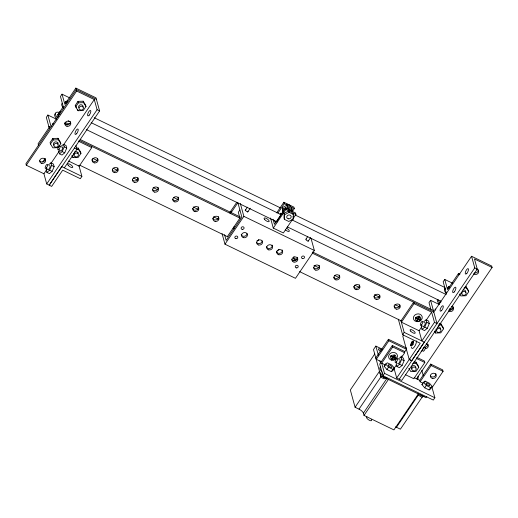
<?xml version="1.0" encoding="UTF-8"?>
<svg xmlns="http://www.w3.org/2000/svg" width="518" height="518" viewBox="0 0 518 518"><rect width="100%" height="100%" fill="white"/><g stroke="black" fill="none" stroke-linecap="round" stroke-linejoin="round"><path stroke-width="0.78" d="M282.375 212.076L282.556 207.511L287.127 205.076L288.325 209.434L292.715 211.558L291.511 207.2L291.453 208.722M282.809 212.768L282.957 208.968L287.529 206.527L291.912 208.65M283.301 211.94L282.556 207.511M293.512 214.465L289.128 212.341L288.727 210.884L284.162 213.325L283.981 217.884L284.376 219.341L288.766 221.464L293.33 219.023L293.512 214.465L293.117 213.008L293.052 214.53M284.376 219.341L284.557 214.776L284.162 213.325M292.994 216.051L293.33 219.023M49.197 126.489L49.514 128.153M46.756 168.499L46.18 169.859L46.879 172.39L49.398 173.608L52.117 171.374L54.144 166.608L53.445 164.083L50.932 162.859L48.206 165.093M46.879 172.39L49.598 170.157L51.625 165.391L50.932 162.859M59.35 149.942L58.774 151.308L59.466 153.84L61.985 155.057L64.711 152.823L66.738 148.057L66.039 145.526L63.52 144.308L60.794 146.542M59.466 153.84L62.192 151.606L64.219 146.84L63.52 144.308M396.73 362.574L396.147 363.934L396.846 366.466L399.365 367.689L402.091 365.455L404.111 360.69L403.418 358.158L400.9 356.934L398.174 359.168M396.846 366.466L399.572 364.232L401.599 359.466L400.9 356.934M421.911 325.466L421.328 326.826L422.028 329.357L424.546 330.575L427.272 328.341L429.299 323.575L428.6 321.043L426.081 319.826L423.355 322.06M422.028 329.357L424.754 327.123L426.78 322.358L426.081 319.826M423.679 347.151L422.235 350.556L421.14 351.45M230.51 212.121L230.691 211.745A2.59 2.234 -15.4 0 1 231.119 211.26M420.325 318.933L420.156 320.202L418.22 319.263L418.02 318.538L419.956 319.476M56.514 119.224L47.883 115.048L46.309 117.366L49.106 127.532L38.092 143.771L38.494 145.221M69.956 97.999L62.043 94.172L60.47 96.49L63.675 108.113M57.77 114.795L63.202 106.779M96.406 99.307L76.263 89.556L25.9 163.779L26.301 165.229L43.926 173.763L46.724 183.935L49.242 185.153L99.605 110.93L96.005 97.857L75.861 88.105L64.847 104.338L62.043 94.172M26.301 165.229L76.664 91.013L75.861 88.105M52.81 138.487L50.071 142.528L50.466 143.978L52.894 147.844L58.068 147.662L60.807 143.615L60.412 142.165L57.984 138.306L52.81 138.487L53.212 139.938L50.466 143.978M75.252 105.419L77.991 101.379L83.165 101.198L85.593 105.057L85.988 106.507L83.249 110.548L78.076 110.729L75.647 106.87L75.252 105.419L76.463 107.349M75.647 106.87L78.393 102.829L77.991 101.379M42.767 161.933L45.014 158.618M43.926 173.763L47.099 169.082M50.732 163.733L59.35 151.029M63.436 145.014L94.289 99.54L76.664 91.013M46.724 183.935L97.093 109.712L94.289 99.54M64.355 167.819L76.942 149.262L75.945 145.629M76.645 148.109L78.121 148.057L80.549 151.916L80.95 153.367L78.212 157.407L73.038 157.595L71.827 155.659M91.369 146.173L91.764 147.624L79.176 166.181L68.603 161.059M81.902 176.373L80.329 178.697L62.704 170.163L51.683 186.396L49.171 185.179L61.759 166.621L81.902 176.373L78.911 165.527M229.616 212.833L236.81 202.227M230.691 213.293L237.885 202.687L241.887 217.217L226.152 240.41L224.553 234.602M239.886 209.952L238.312 212.276L239.918 218.084L227.324 236.642M245.15 210.47L247.377 207.194M311.02 238.351L314.361 250.479L295.474 278.315L224.98 244.185L243.861 216.349L240.313 203.464M247.61 212.134L250.259 208.23M276.677 212.872L283.87 202.266L293.939 207.142L294.341 208.592L292.541 211.247M277.972 212.995L284.272 203.716L283.87 202.266M280.044 214.484L280.905 213.222L282.329 213.915M270.506 218.013L273.277 228.088L283.352 232.964L295.94 214.407L295.545 212.956L285.47 208.081L274.456 224.313L273.051 219.231M276.586 221.633L280.873 215.307M273.277 228.088L285.871 209.531L285.47 208.081M306.008 239.089L307.802 236.448M308.035 241.388L310.612 237.594M382.336 349.236L375.861 346.102L373.497 349.579L380.704 375.731L426.023 397.675L426.813 396.516M374.721 354.027L350.33 389.976L355.083 407.239L359.013 409.142A4.494 1.586 34.2 0 1 363.39 413.15L364.012 415.417L393.926 429.895L418.317 393.945M406.442 348.005L388.461 339.296L375.867 357.854L376.269 359.304L381.203 361.693M376.269 359.304L388.863 340.753L388.461 339.296M401.45 322.196L414.044 303.639L413.642 302.188L401.049 320.746L401.45 322.196L419.075 330.73L421.879 340.902L434.466 322.345L431.669 312.173L414.044 303.639M401.159 357.944L404.681 352.752L404.28 351.301L392.32 345.512L379.733 364.063L382.931 375.686L433.288 400.064L434.861 397.746L432.064 387.574L443.078 371.341L442.676 369.884L430.717 364.096L419.703 380.335L420.104 381.785L422.915 383.152M434.861 397.746L384.505 373.368L381.708 363.196L392.722 346.963L392.32 345.512M416.556 378.807L492.1 267.476L474.475 258.948L477.279 269.114L401.735 380.445L396.697 378.01L420.227 343.246L402.603 334.712L404.176 332.394L400.977 320.771M403.69 334.932L402.81 336.234L409.214 359.479L411.726 360.696L424.32 342.145L404.176 332.394M355.083 407.239L379.48 371.289M384.155 366.284L385.729 363.966L387.322 362.833L391.705 364.957L394.502 368.214L392.929 370.532L391.343 371.665L386.952 369.541L384.155 366.284L385.217 365.533M439.219 304.493L430.581 300.317L429.008 302.635L430.808 309.175M452.661 283.275L444.748 279.442L443.175 281.76L446.374 293.382M418.22 319.263L417.009 321.05L416.219 320.04L416.42 320.765L419.599 316.213L419.8 316.938L418.589 318.725L420.525 319.658M392.65 356.818L392.851 357.543L391.64 359.33L391.44 358.598M393.22 356.999L394.431 355.219M393.44 357.828L392.23 359.615L392.029 358.883L393.24 357.103L393.44 357.828L395.376 358.767L395.396 357.789M394.412 355.367L393.602 356.559L393.803 357.284L395.014 355.503L394.813 354.778M380.704 375.731L382.672 372.837M359.013 409.142L381.144 376.521M386.952 369.541L388.526 367.217L385.729 363.966M382.931 375.686L384.505 373.368M391.343 371.665L392.916 369.34L394.502 368.214M401.087 357.239L401.987 355.911M404.234 352.596L406.488 349.287L388.863 340.753M419.075 330.73L421.775 326.754M426.269 320.124L431.669 312.173M363.39 413.15L386.881 378.529M393.667 368.991L396.309 365.093M460.003 274.074L458.566 273.374L447.552 289.614L444.748 279.442M410.709 345.364L411.92 343.583L411.616 342.463L412.872 343.071M413.5 341.252L412.289 343.039L411.978 341.919M410.806 345.707L412.017 343.92L413.273 344.528M413.591 341.595L412.38 343.376L412.691 344.496M433.56 312.276L471.555 256.274L491.699 266.025L492.1 267.476M364.012 415.417L388.409 379.461M399.216 379.228L474.76 267.897L471.555 256.274M439.225 323.556L440.701 323.504L443.13 327.363L443.531 328.82L440.792 332.86L435.619 333.042L434.408 331.112M468.712 291.705L466.284 287.846L465.883 286.396L468.311 290.255L468.712 291.705L465.973 295.746L460.8 295.927L459.589 293.997M413.707 362.147L415.922 362.069L418.35 365.928L418.751 367.379L416.006 371.419L410.839 371.6L408.812 368.389M416.809 357.362L424.423 361.052L424.825 362.503L413.811 378.736L405.497 374.715M420.104 381.785L431.118 365.553L430.717 364.096M421.924 384.57L423.497 382.252L425.09 381.118L429.474 383.242L432.271 386.499L430.698 388.817L429.105 389.944L424.721 387.82L421.924 384.57L422.986 383.812M424.3 382.278L425.09 381.118M395.519 426.877A4.494 1.586 34.2 0 1 396.477 427.279L418.609 394.658M424.721 387.82L426.295 385.502L423.497 382.252M422.539 396.555L400.401 429.176L396.477 427.279M429.105 389.944L430.685 387.626L432.271 386.499M65.255 102.648L66.375 101.366A2.59 0.913 34.2 0 1 67.664 101.224M447.96 287.924L449.074 286.642A2.59 0.913 34.2 0 1 449.877 286.37M283.359 210.418L284.667 209.719M285.968 209.026L287.924 207.977L292.314 210.101M284.557 214.776L289.128 212.341M292.385 260.852L296.853 259.654M78.393 102.829L83.56 102.648L85.988 106.507M53.212 139.938L58.379 139.756L60.807 143.615M76.308 149.585L78.522 149.508L80.95 153.367M464.07 287.924L466.284 287.846M438.15 325.064L441.103 324.961L443.531 328.82M412.626 363.649L416.323 363.519L418.751 367.379M474.76 267.897L477.279 269.114M97.093 109.712L99.605 110.93M284.272 203.716L294.341 208.592M285.871 209.531L295.94 214.407M94.244 117.748L280.503 207.919M295.053 214.964L444.93 287.522M91.187 122.688L281.086 214.62M291.997 219.904L446.244 294.574M68.279 120.836L70.461 121.898M86.467 129.642L277.091 221.931M287.276 226.858L440.792 301.178M243.861 216.349L314.361 250.479M80.29 139.549L240.456 217.087M312.529 251.981L433.385 310.489M79.137 140.248L240.125 218.188M312.205 253.082L433.786 311.94M78.373 141.142L91.764 147.624M74.424 148.044L76.942 149.262M434.466 322.345L436.985 323.562L430.581 300.317M92.677 158.301L97.047 160.418M113.066 168.169L117.431 170.286M133.45 178.037L137.814 180.154M153.108 187.555L157.472 189.672M173.491 197.423L177.862 199.54M193.149 206.941L198.245 209.408M213.533 216.809L218.628 219.276M313.999 265.449L319.094 267.916M334.388 275.317L338.753 277.428M354.772 285.185L359.142 287.296M374.43 294.703L379.526 297.17M394.813 304.571L399.909 307.038M64.219 146.84L66.738 148.057M426.78 322.358L429.299 323.575M416.064 317.502L418 318.44L417.799 317.715M415.494 317.314L417.43 318.253L417.631 318.978L415.695 318.039M62.192 151.606L64.711 152.823M424.754 327.123L427.272 328.341M79.746 165.197L227.538 236.745M299.611 271.633L401.534 320.979M51.625 165.391L54.144 166.608M49.598 170.157L52.117 171.374M392.722 346.963L404.681 352.752M416.517 358.482L424.825 362.503M431.118 365.553L443.078 371.341M409.285 359.453L411.804 360.677M401.599 359.466L404.111 360.69M390.714 355.879L395.746 358.223L395.545 357.498M390.915 356.604L392.851 357.543M399.572 364.232L402.091 365.455M414.109 377.622L419.703 380.335M381.708 363.196L385.224 364.899M388.526 367.217L392.916 369.34M426.295 385.502L430.685 387.626M273.899 220.254L275.764 222.423M449.087 286.927L449.255 287.289M66.382 101.657L66.55 102.02A2.59 0.913 34.2 0 0 66.854 102.428M458.566 273.374L458.967 274.831M440.701 323.504L441.103 324.961M435.217 331.585L435.619 333.042M419.01 315.928L419.211 316.653M418.389 317.994L418.589 318.725M421.814 370.351L423.297 375.731M412.017 343.92L412.322 345.04M415.922 362.069L416.323 363.519M398.336 319.211L402.603 334.712M391.084 355.335L391.278 356.067M393.894 367.838L396.697 378.01M375.861 346.102L378.405 355.335M379.888 360.716L380.523 363.027M280.905 213.222L281.306 214.672M233.618 227.363L234.019 228.814M222.054 233.573L224.98 244.185M83.165 101.198L83.56 102.648M77.681 109.279L78.076 110.729M78.121 148.057L78.522 149.508M72.637 156.138L73.038 157.595M57.984 138.306L58.379 139.756M47.883 115.048L51.081 126.67M422.72 396.587L422.733 396.736A2.7 0.952 34.2 0 1 421.38 396.885L420.208 396.315A2.7 0.952 34.2 0 1 418.343 394.612L418.162 393.939M476.599 269.328A2.998 2.59 -15.4 0 1 478.25 273.096A2.998 2.59 -15.4 0 1 473.562 273.808M478.224 269.651A2.998 2.59 -15.4 0 1 474.462 272.986M452.771 306.138A2.998 2.59 -15.4 0 1 452.441 309.052A2.998 2.59 -15.4 0 1 449.281 310.094M451.418 306.436A2.998 2.59 -15.4 0 1 453.069 310.211A2.998 2.59 -15.4 0 1 448.381 310.917M427.939 344.541A2.998 2.59 -15.4 0 1 424.864 347.267M426.236 343.544A2.998 2.59 -15.4 0 1 428.295 346.341A2.998 2.59 -15.4 0 1 425.265 348.718M463.04 290.015A2.247 1.942 -15.4 0 1 465.669 292.32M461.914 293.33A2.247 1.942 -15.4 0 1 461.37 292.469M78.853 107.738A2.247 1.942 -15.4 0 1 80.607 104.753A2.247 1.942 -15.4 0 1 82.951 107.122M70.416 122.164A2.998 2.59 -15.4 0 1 67.735 124.851A2.998 2.59 -15.4 0 1 64.556 123.044M58.1 142.851A2.998 2.59 -15.4 0 1 57.776 143.492M45.157 158.599A2.998 2.59 -15.4 0 1 43.305 161.758A2.998 2.59 -15.4 0 1 39.646 160.774M61.823 147.261A2.247 0.803 -64.2 0 1 62.691 147.954A2.247 0.803 -64.2 0 1 61.37 150.693A2.247 0.803 -64.2 0 1 60.276 150.473M74.262 152.214A2.247 1.942 -15.4 0 1 78.004 153.47M74.152 154.992A2.247 1.942 -15.4 0 1 73.556 153.626M54.008 145.241A2.247 1.942 -15.4 0 1 55.141 141.926A2.247 1.942 -15.4 0 1 57.77 144.231M411.952 369.004A2.247 1.942 -15.4 0 1 413.079 365.689A2.247 1.942 -15.4 0 1 415.708 367.994M435.813 373.627A2.998 2.59 -15.4 0 1 433.961 376.787A2.998 2.59 -15.4 0 1 430.303 375.809M399.495 359.699A2.247 0.803 -64.2 0 1 399.605 362.043A2.247 0.803 -64.2 0 1 397.695 363.442M286.7 204.254A4.494 3.885 -15.4 0 1 290.475 206.086M233.171 228.684A2.998 2.59 -15.4 0 1 234.745 226.366M230.523 211.979A2.907 2.512 -15.4 0 1 231.002 211.435M282.232 249.98A2.998 2.59 -15.4 0 1 280.005 253.257A2.998 2.59 -15.4 0 1 276.45 251.534M272.164 245.105A2.998 2.59 -15.4 0 1 269.936 248.381A2.998 2.59 -15.4 0 1 266.375 246.659M262.166 240.902A2.998 2.59 -15.4 0 1 259.868 243.505A2.998 2.59 -15.4 0 1 256.578 242.405M247.06 233.586A2.998 2.59 -15.4 0 1 244.373 236.273A2.998 2.59 -15.4 0 1 241.2 234.473M297.338 257.291A2.998 2.59 -15.4 0 1 295.487 260.45A2.998 2.59 -15.4 0 1 291.828 259.466M247.863 211.202A1.496 0.531 34.2 0 1 247.319 211.687A1.496 0.531 34.2 0 1 245.642 210.554A1.496 0.531 34.2 0 1 245.895 209.868M308.385 240.663A1.496 0.531 34.2 0 1 306.669 240.378A1.496 0.531 34.2 0 1 306.319 239.115M286.383 228.121A2.998 1.055 34.2 0 1 289.264 231.255A2.998 1.055 34.2 0 1 285.282 229.739M424.384 322.779A2.247 0.803 -64.2 0 1 425.252 323.478A2.247 0.803 -64.2 0 1 423.931 326.21A2.247 0.803 -64.2 0 1 422.837 325.99M446.335 293.602A10.425 3.684 34.2 0 1 444.943 288.545M445.253 289.342A10.425 3.684 34.2 0 1 445.189 288.183M439.251 304.04A10.425 3.684 34.2 0 1 437.321 299.78M450.543 310.004A10.425 3.684 34.2 0 1 449.08 309.427M440.041 302.881A10.425 3.684 34.2 0 1 438.17 299.78M452.997 308.566A7.634 2.694 34.2 0 1 449.579 308.404M440.999 301.981A7.634 2.694 34.2 0 1 440.52 300.919M63.63 108.327A10.425 3.684 34.2 0 1 62.238 103.276M70.293 123.29A7.634 2.694 34.2 0 1 65.249 122.455M58.294 116.712A7.634 2.694 34.2 0 1 58.974 113.941M67.845 124.734A10.425 3.684 34.2 0 1 64.465 123.213M57.336 117.605A10.425 3.684 34.2 0 1 59.926 112.548M56.553 118.764A10.425 3.684 34.2 0 1 55.161 113.707M49.54 127.94A2.59 0.913 34.2 0 1 49.242 127.532L49.061 126.884A2.59 0.913 34.2 0 1 49.197 126.683M52.622 124.579A1.496 0.531 34.2 0 1 53.412 124.016M49.385 126.865A2.907 1.03 34.2 0 1 49.204 126.463M416.342 340.889A4.494 1.612 -64.2 0 1 414.27 346.982A4.494 1.612 -64.2 0 1 411.545 347.164M424.676 347.241A2.247 0.803 -64.2 0 1 424.65 349.844A2.247 0.803 -64.2 0 1 422.837 350.641M437.315 327.337A2.247 1.942 -15.4 0 1 440.585 328.924M436.732 330.445A2.247 1.942 -15.4 0 1 436.137 329.079M427.738 344.716A7.492 2.648 34.2 0 1 426.599 344.664M371.4 419.658A2.998 1.055 34.2 0 1 368.803 419.943A2.998 1.055 34.2 0 1 367.009 416.964M380.73 351.431A2.396 0.848 34.2 0 1 378.431 348.925A2.396 0.848 34.2 0 1 381.611 350.136M417.378 378.192A17.975 6.352 34.2 0 1 417.333 379.467M418.013 376.301A17.975 6.352 34.2 0 1 417.612 379.299M380.652 367.592A7.492 2.648 34.2 0 1 380.607 366.757M381.98 371.801A7.492 2.648 34.2 0 1 380.206 367.346M448.951 288.241A2.907 1.03 34.2 0 1 448.873 286.726M448.497 288.811A2.998 1.055 34.2 0 1 448.413 287.25M435.567 310.101A1.496 0.531 34.2 0 1 435.793 309.155M78.237 152.603A2.998 2.59 -15.4 0 1 77.92 153.244M49.527 165.624A2.247 0.803 -64.2 0 1 49.501 168.227A2.247 0.803 -64.2 0 1 47.688 169.023M66.246 102.972A2.907 1.03 34.2 0 1 66.615 101.476M65.792 103.542A2.998 1.055 34.2 0 1 66.168 102.001M59.868 114.394A7.634 2.694 34.2 0 1 60.548 111.616M117.78 167.845A2.998 2.59 -15.4 0 1 115.922 170.998A2.998 2.59 -15.4 0 1 112.264 170.021M158.061 187.348A2.998 2.59 -15.4 0 1 156.209 190.501A2.998 2.59 -15.4 0 1 152.545 189.523M178.205 197.099A2.998 2.59 -15.4 0 1 176.353 200.252A2.998 2.59 -15.4 0 1 172.688 199.275M97.708 158.767A2.998 2.59 -15.4 0 1 95.027 161.454A2.998 2.59 -15.4 0 1 91.848 159.648M137.917 177.596A2.998 2.59 -15.4 0 1 136.066 180.75A2.998 2.59 -15.4 0 1 132.407 179.772M295.694 260.392A2.998 2.59 -15.4 0 1 294.049 256.617M198.349 206.85A2.998 2.59 -15.4 0 1 196.121 210.127A2.998 2.59 -15.4 0 1 192.56 208.404M218.486 216.602A2.998 2.59 -15.4 0 1 216.265 219.878A2.998 2.59 -15.4 0 1 212.704 218.156M258.799 239.549A2.998 2.59 -15.4 0 1 256.947 240.838M297.559 258.599A2.998 2.59 -15.4 0 1 293.544 257.783M339.342 275.103A2.998 2.59 -15.4 0 1 337.49 278.263A2.998 2.59 -15.4 0 1 333.825 277.285M319.198 265.352A2.998 2.59 -15.4 0 1 317.346 268.512A2.998 2.59 -15.4 0 1 313.688 267.534M359.486 284.855A2.998 2.59 -15.4 0 1 357.258 288.137A2.998 2.59 -15.4 0 1 353.697 286.415M278.943 249.3A2.998 2.59 -15.4 0 1 277.091 250.589M399.844 305.031A2.998 2.59 -15.4 0 1 397.157 307.718A2.998 2.59 -15.4 0 1 393.984 305.918M379.7 295.279A2.998 2.59 -15.4 0 1 377.02 297.967A2.998 2.59 -15.4 0 1 373.841 296.166M386.92 378.198A4.494 1.586 34.2 0 1 382.452 376.34M380.329 374.164A4.494 1.586 34.2 0 1 380.251 372.695M384.965 378.451A2.7 0.952 34.2 0 1 383.611 378.6L382.439 378.036A2.7 0.952 34.2 0 1 380.581 376.333L380.393 375.654A2.7 0.952 34.2 0 1 380.529 375.446M423.996 396.451A4.494 1.586 34.2 0 1 420.221 394.625M391.058 356.313L390.766 356.896A2.7 2.331 -15.4 0 0 391.368 359.149L392.547 359.719A2.7 2.331 -15.4 0 0 395.15 359.019L395.888 357.938A2.7 2.331 -15.4 0 0 395.286 355.678L394.114 355.108A2.7 2.331 -15.4 0 0 391.504 355.814L391.058 356.313M415.837 317.754L415.553 318.33A2.7 2.331 -15.4 0 0 416.155 320.584L417.327 321.154A2.7 2.331 -15.4 0 0 419.936 320.454L420.668 319.373A2.7 2.331 -15.4 0 0 420.066 317.113L418.894 316.55A2.7 2.331 -15.4 0 0 416.284 317.249L415.837 317.754M411.791 342.171L411.434 342.754A2.7 0.965 -64.2 0 0 410.69 345.163L410.871 345.836A2.7 0.965 -64.2 0 0 412.134 345.286L412.865 344.205A2.7 0.965 -64.2 0 0 413.617 341.796L413.429 341.122A2.7 0.965 -64.2 0 0 412.173 341.673L411.791 342.171M410.67 331.125A2.998 1.055 34.2 0 0 415.028 333.236A2.998 1.055 34.2 0 0 412.25 330.005A2.998 1.055 34.2 0 0 410.67 331.125M454.254 291.925A2.998 1.075 -64.2 0 0 455.691 287.302A2.998 1.075 -64.2 0 0 452.874 290.533A2.998 1.075 -64.2 0 0 454.254 291.925M466.841 273.368A2.998 1.075 -64.2 0 0 468.278 268.745A2.998 1.075 -64.2 0 0 465.468 271.976A2.998 1.075 -64.2 0 0 466.841 273.368M441.66 310.476A2.998 1.075 -64.2 0 0 443.097 305.86A2.998 1.075 -64.2 0 0 440.287 309.084A2.998 1.075 -64.2 0 0 441.66 310.476M463.293 295.26A2.247 1.942 -15.4 0 0 466.116 292.761A2.247 1.942 -15.4 0 0 462.425 292.01A2.247 1.942 -15.4 0 0 463.293 295.26M80.568 110.062A2.247 1.942 -15.4 0 0 83.392 107.556A2.247 1.942 -15.4 0 0 79.701 106.812A2.247 1.942 -15.4 0 0 80.568 110.062M89.174 115.184A2.998 1.075 -64.2 0 0 90.611 110.561A2.998 1.075 -64.2 0 0 87.795 113.792A2.998 1.075 -64.2 0 0 89.174 115.184M66.977 126.275A2.998 2.59 -15.4 0 0 70.739 122.941A2.998 2.59 -15.4 0 0 65.825 121.944A2.998 2.59 -15.4 0 0 66.977 126.275M41.796 163.384A2.998 2.59 -15.4 0 0 45.558 160.049A2.998 2.59 -15.4 0 0 40.644 159.052A2.998 2.59 -15.4 0 0 41.796 163.384M76.58 133.741A2.998 1.075 -64.2 0 0 78.017 129.118A2.998 1.075 -64.2 0 0 75.207 132.349A2.998 1.075 -64.2 0 0 76.58 133.741M58.961 149.352A2.247 0.803 -64.2 0 0 60.036 145.888A2.247 0.803 -64.2 0 0 57.932 148.31A2.247 0.803 -64.2 0 0 58.961 149.352M75.531 156.922A2.247 1.942 -15.4 0 0 78.354 154.422A2.247 1.942 -15.4 0 0 74.663 153.671A2.247 1.942 -15.4 0 0 75.531 156.922M55.387 147.17A2.247 1.942 -15.4 0 0 58.21 144.671A2.247 1.942 -15.4 0 0 54.52 143.92A2.247 1.942 -15.4 0 0 55.387 147.17M413.325 370.933A2.247 1.942 -15.4 0 0 416.148 368.434A2.247 1.942 -15.4 0 0 412.464 367.683A2.247 1.942 -15.4 0 0 413.325 370.933M391.731 360.191A4.494 3.885 -15.4 0 0 397.377 355.193A4.494 3.885 -15.4 0 0 390.002 353.69A4.494 3.885 -15.4 0 0 391.731 360.191M432.452 378.418A2.998 2.59 -15.4 0 0 436.214 375.084A2.998 2.59 -15.4 0 0 431.3 374.08A2.998 2.59 -15.4 0 0 432.452 378.418M396.341 361.985A2.247 0.803 -64.2 0 0 397.416 358.521A2.247 0.803 -64.2 0 0 395.305 360.942A2.247 0.803 -64.2 0 0 396.341 361.985M288.293 218.816A2.247 1.942 -15.4 0 0 291.116 216.317A2.247 1.942 -15.4 0 0 287.425 215.566A2.247 1.942 -15.4 0 0 288.293 218.816M302.596 258.599A1.496 1.295 -15.4 0 0 304.48 256.934A1.496 1.295 -15.4 0 0 302.02 256.429A1.496 1.295 -15.4 0 0 302.596 258.599M242.171 229.344A1.496 1.295 -15.4 0 0 244.049 227.68A1.496 1.295 -15.4 0 0 241.589 227.182A1.496 1.295 -15.4 0 0 242.171 229.344M296.302 267.877A1.496 1.295 -15.4 0 0 298.18 266.207A1.496 1.295 -15.4 0 0 295.72 265.708A1.496 1.295 -15.4 0 0 296.302 267.877M235.871 238.623A1.496 1.295 -15.4 0 0 237.756 236.959A1.496 1.295 -15.4 0 0 235.295 236.454A1.496 1.295 -15.4 0 0 235.871 238.623M278.872 254.765A2.998 2.59 -15.4 0 0 282.634 251.431A2.998 2.59 -15.4 0 0 277.719 250.434A2.998 2.59 -15.4 0 0 278.872 254.765M268.803 249.89A2.998 2.59 -15.4 0 0 272.565 246.555A2.998 2.59 -15.4 0 0 267.644 245.558A2.998 2.59 -15.4 0 0 268.803 249.89M258.728 245.014A2.998 2.59 -15.4 0 0 262.49 241.679A2.998 2.59 -15.4 0 0 257.575 240.682A2.998 2.59 -15.4 0 0 258.728 245.014M243.622 237.697A2.998 2.59 -15.4 0 0 247.384 234.369A2.998 2.59 -15.4 0 0 242.469 233.365A2.998 2.59 -15.4 0 0 243.622 237.697M293.978 262.076A2.998 2.59 -15.4 0 0 297.74 258.741A2.998 2.59 -15.4 0 0 292.825 257.744A2.998 2.59 -15.4 0 0 293.978 262.076M264.659 219.496A2.998 1.055 34.2 0 0 269.023 221.607A2.998 1.055 34.2 0 0 266.239 218.369A2.998 1.055 34.2 0 0 264.659 219.496M421.522 324.877A2.247 0.803 -64.2 0 0 422.597 321.413A2.247 0.803 -64.2 0 0 420.493 323.834A2.247 0.803 -64.2 0 0 421.522 324.877M68.246 165.359A2.998 1.055 34.2 0 0 72.611 167.469A2.998 1.055 34.2 0 0 69.826 164.232A2.998 1.055 34.2 0 0 68.246 165.359M416.517 321.626A4.494 3.885 -15.4 0 0 422.157 316.627A4.494 3.885 -15.4 0 0 414.782 315.125A4.494 3.885 -15.4 0 0 416.517 321.626M438.111 332.368A2.247 1.942 -15.4 0 0 440.928 329.869A2.247 1.942 -15.4 0 0 437.244 329.118A2.247 1.942 -15.4 0 0 438.111 332.368M46.367 167.91A2.247 0.803 -64.2 0 0 47.449 164.446A2.247 0.803 -64.2 0 0 45.338 166.867A2.247 0.803 -64.2 0 0 46.367 167.91M114.413 172.63A2.998 2.59 -15.4 0 0 118.175 169.295A2.998 2.59 -15.4 0 0 113.261 168.298A2.998 2.59 -15.4 0 0 114.413 172.63M154.701 192.133A2.998 2.59 -15.4 0 0 158.463 188.798A2.998 2.59 -15.4 0 0 153.542 187.801A2.998 2.59 -15.4 0 0 154.701 192.133M174.844 201.884A2.998 2.59 -15.4 0 0 178.606 198.549A2.998 2.59 -15.4 0 0 173.685 197.552A2.998 2.59 -15.4 0 0 174.844 201.884M94.276 162.879A2.998 2.59 -15.4 0 0 98.038 159.544A2.998 2.59 -15.4 0 0 93.117 158.547A2.998 2.59 -15.4 0 0 94.276 162.879M134.557 182.381A2.998 2.59 -15.4 0 0 138.319 179.047A2.998 2.59 -15.4 0 0 133.404 178.05A2.998 2.59 -15.4 0 0 134.557 182.381M194.982 211.635A2.998 2.59 -15.4 0 0 198.744 208.301A2.998 2.59 -15.4 0 0 193.829 207.304A2.998 2.59 -15.4 0 0 194.982 211.635M215.125 221.387A2.998 2.59 -15.4 0 0 218.887 218.052A2.998 2.59 -15.4 0 0 213.973 217.055A2.998 2.59 -15.4 0 0 215.125 221.387M335.981 279.895A2.998 2.59 -15.4 0 0 339.743 276.56A2.998 2.59 -15.4 0 0 334.822 275.557A2.998 2.59 -15.4 0 0 335.981 279.895M315.838 270.143A2.998 2.59 -15.4 0 0 319.6 266.809A2.998 2.59 -15.4 0 0 314.685 265.812A2.998 2.59 -15.4 0 0 315.838 270.143M356.125 289.646A2.998 2.59 -15.4 0 0 359.887 286.312A2.998 2.59 -15.4 0 0 354.966 285.308A2.998 2.59 -15.4 0 0 356.125 289.646M376.262 299.398A2.998 2.59 -15.4 0 0 380.024 296.063A2.998 2.59 -15.4 0 0 375.11 295.059A2.998 2.59 -15.4 0 0 376.262 299.398M396.406 309.149A2.998 2.59 -15.4 0 0 400.168 305.814A2.998 2.59 -15.4 0 0 395.253 304.811A2.998 2.59 -15.4 0 0 396.406 309.149M388.63 365.844A2.247 0.796 34.2 0 0 391.906 367.424A2.247 0.796 34.2 0 0 389.814 365.002A2.247 0.796 34.2 0 0 388.63 365.844M426.398 384.123A2.247 0.796 34.2 0 0 429.668 385.709A2.247 0.796 34.2 0 0 427.583 383.281A2.247 0.796 34.2 0 0 426.398 384.123"/></g></svg>
